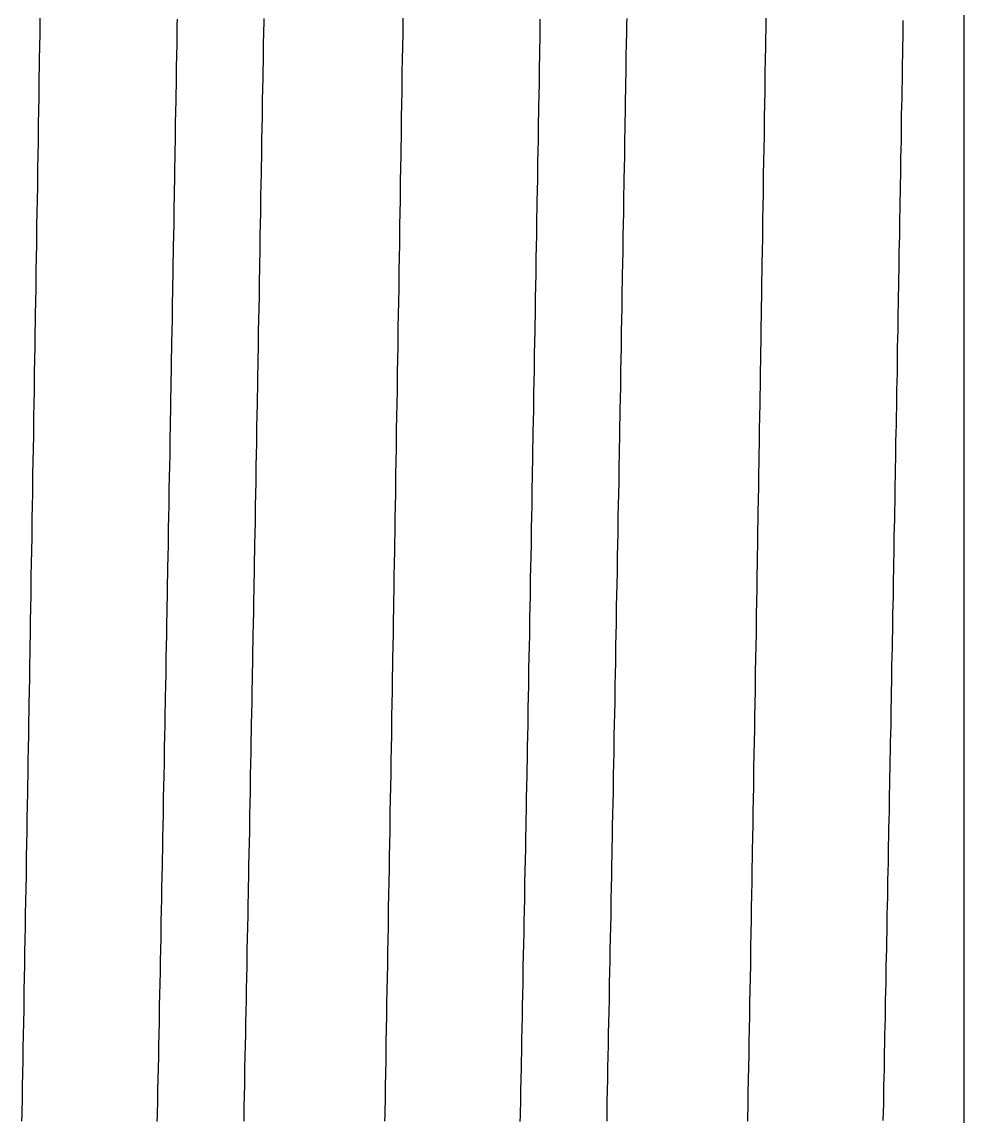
# Model space of a CAD drawing. Header units: millimetres. Extents: x 0 to 3800, y -67 to 2530.
# Drawn here: x 2294.597 to 2298.594, y 883.517 to 888.16 of the extents above; entities that cross this region are included whole.
import ezdxf

# ---------------------------------------------------------------- set-up
doc = ezdxf.new("R2010")
doc.units = ezdxf.units.MM
doc.layers.add('내부선 및 부속', color=4, linetype='Continuous')

msp = doc.modelspace()

# ---------------------------------------------------------------- linework, layer by layer
at = {"layer": '내부선 및 부속', "linetype": 'Continuous'}
msp.add_line((2298.5944, 874.4582), (2298.5944, 911.1466), dxfattribs=at)
at = {"layer": '내부선 및 부속', "linetype": 'Continuous', "flags": 128}
for points in [[(2294.5969, 883.4957), (2294.5979, 883.5227), (2294.5979, 883.5497), (2294.5989, 883.5767), (2294.5989, 883.6037), (2294.5999, 883.6307), (2294.5999, 883.6577), (2294.6009, 883.6847), (2294.6009, 883.7117), (2294.6019, 883.7387), (2294.6019, 883.7657), (2294.6029, 883.7927), (2294.6029, 883.8197), (2294.6039, 883.8467), (2294.6039, 883.8737), (2294.6049, 883.9007), (2294.6049, 883.9277), (2294.6059, 883.9547), (2294.6059, 883.9817), (2294.6069, 884.0097), (2294.6069, 884.0367), (2294.6069, 884.0637), (2294.6079, 884.0907), (2294.6079, 884.1177), (2294.6089, 884.1447), (2294.6089, 884.1717), (2294.6099, 884.1987), (2294.6099, 884.2257), (2294.6109, 884.2527), (2294.6109, 884.2797), (2294.6119, 884.3067), (2294.6119, 884.3337), (2294.6129, 884.3607), (2294.6129, 884.3877), (2294.6139, 884.4147), (2294.6139, 884.4417), (2294.6149, 884.4687), (2294.6149, 884.4967), (2294.6149, 884.4967), (2294.6159, 884.5237), (2294.6159, 884.5507), (2294.6159, 884.5777), (2294.6169, 884.6047), (2294.6169, 884.6317), (2294.6179, 884.6587), (2294.6179, 884.6857), (2294.6189, 884.7127), (2294.6189, 884.7397), (2294.6199, 884.7667), (2294.6199, 884.7937), (2294.6209, 884.8207), (2294.6209, 884.8477), (2294.6219, 884.8747), (2294.6219, 884.9017), (2294.6219, 884.9287), (2294.6229, 884.9557), (2294.6229, 884.9837), (2294.6239, 885.0107), (2294.6239, 885.0377), (2294.6249, 885.0647), (2294.6249, 885.0917), (2294.6259, 885.1187), (2294.6259, 885.1457), (2294.6269, 885.1727), (2294.6269, 885.1997), (2294.6279, 885.2267), (2294.6279, 885.2537), (2294.6279, 885.2807), (2294.6289, 885.3077), (2294.6289, 885.3347), (2294.6299, 885.3617), (2294.6299, 885.3887), (2294.6309, 885.4157), (2294.6309, 885.4427), (2294.6319, 885.4707), (2294.6319, 885.4977), (2294.6319, 885.5247), (2294.6329, 885.5517), (2294.6329, 885.5787), (2294.6339, 885.6057), (2294.6339, 885.6327), (2294.6349, 885.6597), (2294.6349, 885.6867), (2294.6359, 885.7137), (2294.6359, 885.7407), (2294.6369, 885.7677), (2294.6369, 885.7947), (2294.6369, 885.8217), (2294.6379, 885.8487), (2294.6379, 885.8757), (2294.6389, 885.9027), (2294.6389, 885.9297), (2294.6399, 885.9577), (2294.6399, 885.9847), (2294.6409, 886.0117), (2294.6409, 886.0387), (2294.6409, 886.0657), (2294.6419, 886.0927), (2294.6419, 886.1197), (2294.6429, 886.1467), (2294.6429, 886.1737), (2294.6439, 886.2007), (2294.6439, 886.2277), (2294.6439, 886.2547), (2294.6449, 886.2817), (2294.6449, 886.3087), (2294.6459, 886.3357), (2294.6459, 886.3627), (2294.6469, 886.3897), (2294.6469, 886.4167), (2294.6479, 886.4447), (2294.6479, 886.4717), (2294.6479, 886.4987), (2294.6489, 886.5257), (2294.6489, 886.5527), (2294.6499, 886.5797), (2294.6499, 886.6067), (2294.6509, 886.6337), (2294.6509, 886.6607), (2294.6509, 886.6877), (2294.6519, 886.7147), (2294.6519, 886.7417), (2294.6529, 886.7687), (2294.6529, 886.7957), (2294.6539, 886.8227), (2294.6539, 886.8497), (2294.6549, 886.8767), (2294.6549, 886.9037), (2294.6549, 886.9317), (2294.6559, 886.9587), (2294.6559, 886.9857), (2294.6569, 887.0127), (2294.6569, 887.0397), (2294.6579, 887.0667), (2294.6579, 887.0937), (2294.6579, 887.1207), (2294.6589, 887.1477), (2294.6589, 887.1747), (2294.6599, 887.2017), (2294.6599, 887.2017), (2294.6599, 887.2287), (2294.6609, 887.2557), (2294.6609, 887.2827), (2294.6609, 887.3097), (2294.6619, 887.3367), (2294.6619, 887.3637), (2294.6629, 887.3907), (2294.6629, 887.4187), (2294.6639, 887.4457), (2294.6639, 887.4727), (2294.6639, 887.4997), (2294.6649, 887.5267), (2294.6649, 887.5537), (2294.6659, 887.5807), (2294.6659, 887.6077), (2294.6669, 887.6347), (2294.6669, 887.6617), (2294.6669, 887.6887), (2294.6679, 887.7157), (2294.6679, 887.7427), (2294.6689, 887.7697), (2294.6689, 887.7967), (2294.6699, 887.8237), (2294.6699, 887.8507), (2294.6699, 887.8777), (2294.6709, 887.9057), (2294.6709, 887.9327), (2294.6719, 887.9597), (2294.6719, 887.9867), (2294.6719, 888.0137), (2294.6729, 888.0407), (2294.6729, 888.0677), (2294.6739, 888.0947), (2294.6739, 888.1217), (2294.6749, 888.1487), (2294.6749, 888.1757)], [(2295.2559, 888.1717), (2295.2549, 888.1477), (2295.2549, 888.1247), (2295.2539, 888.1007), (2295.2539, 888.0767), (2295.2539, 888.0527), (2295.2529, 888.0287), (2295.2529, 888.0047), (2295.2519, 887.9807), (2295.2519, 887.9577), (2295.2519, 887.9337), (2295.2509, 887.9097), (2295.2509, 887.8857), (2295.2499, 887.8617), (2295.2499, 887.8377), (2295.2499, 887.8137), (2295.2489, 887.7907), (2295.2489, 887.7667), (2295.2479, 887.7427), (2295.2479, 887.7187), (2295.2479, 887.6947), (2295.2469, 887.6707), (2295.2469, 887.6467), (2295.2459, 887.6227), (2295.2459, 887.5997), (2295.2459, 887.5757), (2295.2449, 887.5517), (2295.2449, 887.5277), (2295.2439, 887.5037), (2295.2439, 887.4797), (2295.2429, 887.4557), (2295.2429, 887.4327), (2295.2429, 887.4087), (2295.2419, 887.3847), (2295.2419, 887.3607), (2295.2409, 887.3367), (2295.2409, 887.3127), (2295.2409, 887.2887), (2295.2399, 887.2647), (2295.2399, 887.2417), (2295.2389, 887.2177), (2295.2389, 887.1937), (2295.2389, 887.1697), (2295.2379, 887.1457), (2295.2379, 887.1217), (2295.2369, 887.0977), (2295.2369, 887.0747), (2295.2359, 887.0507), (2295.2359, 887.0267), (2295.2359, 887.0027), (2295.2349, 886.9787), (2295.2349, 886.9547), (2295.2339, 886.9307), (2295.2339, 886.9077), (2295.2339, 886.8837), (2295.2329, 886.8597), (2295.2329, 886.8357), (2295.2319, 886.8117), (2295.2319, 886.7877), (2295.2319, 886.7637), (2295.2309, 886.7397), (2295.2309, 886.7167), (2295.2299, 886.6927), (2295.2299, 886.6687), (2295.2289, 886.6447), (2295.2289, 886.6207), (2295.2289, 886.5967), (2295.2289, 886.5967), (2295.2279, 886.5727), (2295.2279, 886.5497), (2295.2269, 886.5257), (2295.2269, 886.5017), (2295.2259, 886.4777), (2295.2259, 886.4537), (2295.2259, 886.4297), (2295.2249, 886.4057), (2295.2249, 886.3827), (2295.2239, 886.3587), (2295.2239, 886.3347), (2295.2239, 886.3107), (2295.2229, 886.2867), (2295.2229, 886.2627), (2295.2219, 886.2387), (2295.2219, 886.2147), (2295.2209, 886.1917), (2295.2209, 886.1677), (2295.2209, 886.1437), (2295.2199, 886.1197), (2295.2199, 886.0957), (2295.2189, 886.0717), (2295.2189, 886.0477), (2295.2179, 886.0247), (2295.2179, 886.0007), (2295.2179, 885.9767), (2295.2169, 885.9527), (2295.2169, 885.9287), (2295.2159, 885.9047), (2295.2159, 885.8807), (2295.2149, 885.8567), (2295.2149, 885.8337), (2295.2149, 885.8097), (2295.2139, 885.7857), (2295.2139, 885.7617), (2295.2129, 885.7377), (2295.2129, 885.7137), (2295.2119, 885.6897), (2295.2119, 885.6667), (2295.2119, 885.6427), (2295.2109, 885.6187), (2295.2109, 885.5947), (2295.2099, 885.5707), (2295.2099, 885.5467), (2295.2089, 885.5227), (2295.2089, 885.4997), (2295.2079, 885.4757), (2295.2079, 885.4517), (2295.2079, 885.4277), (2295.2069, 885.4037), (2295.2069, 885.3797), (2295.2059, 885.3557), (2295.2059, 885.3317), (2295.2049, 885.3087), (2295.2049, 885.2847), (2295.2049, 885.2607), (2295.2039, 885.2367), (2295.2039, 885.2127), (2295.2029, 885.1887), (2295.2029, 885.1647), (2295.2019, 885.1417), (2295.2019, 885.1177), (2295.2009, 885.0937), (2295.2009, 885.0697), (2295.2009, 885.0457), (2295.1999, 885.0217), (2295.1999, 884.9977), (2295.1989, 884.9747), (2295.1989, 884.9507), (2295.1979, 884.9267), (2295.1979, 884.9027), (2295.1969, 884.8787), (2295.1969, 884.8547), (2295.1959, 884.8307), (2295.1959, 884.8067), (2295.1959, 884.7837), (2295.1949, 884.7597), (2295.1949, 884.7357), (2295.1939, 884.7117), (2295.1939, 884.6877), (2295.1929, 884.6637), (2295.1929, 884.6397), (2295.1919, 884.6167), (2295.1919, 884.5927), (2295.1919, 884.5687), (2295.1909, 884.5447), (2295.1909, 884.5207), (2295.1899, 884.4967), (2295.1899, 884.4727), (2295.1889, 884.4497), (2295.1889, 884.4257), (2295.1879, 884.4017), (2295.1879, 884.3777), (2295.1869, 884.3537), (2295.1869, 884.3297), (2295.1859, 884.3057), (2295.1859, 884.2817), (2295.1859, 884.2587), (2295.1849, 884.2347), (2295.1849, 884.2107), (2295.1849, 884.2107), (2295.1839, 884.1867), (2295.1839, 884.1627), (2295.1829, 884.1387), (2295.1829, 884.1147), (2295.1819, 884.0917), (2295.1819, 884.0677), (2295.1809, 884.0437), (2295.1809, 884.0197), (2295.1799, 883.9957), (2295.1799, 883.9717), (2295.1789, 883.9477), (2295.1789, 883.9247), (2295.1789, 883.9007), (2295.1779, 883.8767), (2295.1779, 883.8527), (2295.1769, 883.8287), (2295.1769, 883.8047), (2295.1759, 883.7807), (2295.1759, 883.7567), (2295.1749, 883.7337), (2295.1749, 883.7097), (2295.1739, 883.6857), (2295.1739, 883.6617), (2295.1729, 883.6377), (2295.1729, 883.6137), (2295.1719, 883.5897), (2295.1719, 883.5667), (2295.1709, 883.5427), (2295.1709, 883.5187), (2295.1699, 883.4947)], [(2295.6229, 888.1737), (2295.6229, 888.1497), (2295.6219, 888.1257), (2295.6219, 888.1017), (2295.6209, 888.0777), (2295.6209, 888.0537), (2295.6209, 888.0297), (2295.6199, 888.0067), (2295.6199, 887.9827), (2295.6189, 887.9587), (2295.6189, 887.9347), (2295.6189, 887.9107), (2295.6179, 887.8867), (2295.6179, 887.8627), (2295.6169, 887.8397), (2295.6169, 887.8157), (2295.6159, 887.7917), (2295.6159, 887.7677), (2295.6159, 887.7437), (2295.6149, 887.7197), (2295.6149, 887.6957), (2295.6139, 887.6717), (2295.6139, 887.6487), (2295.6139, 887.6247), (2295.6129, 887.6007), (2295.6129, 887.5767), (2295.6119, 887.5527), (2295.6119, 887.5287), (2295.6119, 887.5047), (2295.6109, 887.4817), (2295.6109, 887.4577), (2295.6099, 887.4337), (2295.6099, 887.4097), (2295.6099, 887.3857), (2295.6089, 887.3617), (2295.6089, 887.3377), (2295.6079, 887.3137), (2295.6079, 887.2907), (2295.6069, 887.2667), (2295.6069, 887.2427), (2295.6069, 887.2187), (2295.6059, 887.1947), (2295.6059, 887.1707), (2295.6049, 887.1467), (2295.6049, 887.1237), (2295.6049, 887.0997), (2295.6039, 887.0757), (2295.6039, 887.0517), (2295.6029, 887.0277), (2295.6029, 887.0037), (2295.6029, 886.9797), (2295.6019, 886.9567), (2295.6019, 886.9327), (2295.6009, 886.9087), (2295.6009, 886.8847), (2295.5999, 886.8607), (2295.5999, 886.8367), (2295.5999, 886.8127), (2295.5989, 886.7887), (2295.5989, 886.7657), (2295.5979, 886.7417), (2295.5979, 886.7177), (2295.5979, 886.6937), (2295.5969, 886.6697), (2295.5969, 886.6457), (2295.5959, 886.6217), (2295.5959, 886.5987), (2295.5949, 886.5747), (2295.5949, 886.5747), (2295.5949, 886.5507), (2295.5949, 886.5267), (2295.5939, 886.5027), (2295.5939, 886.4787), (2295.5929, 886.4547), (2295.5929, 886.4317), (2295.5919, 886.4077), (2295.5919, 886.3837), (2295.5919, 886.3597), (2295.5909, 886.3357), (2295.5909, 886.3117), (2295.5899, 886.2877), (2295.5899, 886.2637), (2295.5899, 886.2407), (2295.5889, 886.2167), (2295.5889, 886.1927), (2295.5879, 886.1687), (2295.5879, 886.1447), (2295.5869, 886.1207), (2295.5869, 886.0967), (2295.5869, 886.0737), (2295.5859, 886.0497), (2295.5859, 886.0257), (2295.5849, 886.0017), (2295.5849, 885.9777), (2295.5839, 885.9537), (2295.5839, 885.9297), (2295.5839, 885.9067), (2295.5829, 885.8827), (2295.5829, 885.8587), (2295.5819, 885.8347), (2295.5819, 885.8107), (2295.5809, 885.7867), (2295.5809, 885.7627), (2295.5809, 885.7387), (2295.5799, 885.7157), (2295.5799, 885.6917), (2295.5789, 885.6677), (2295.5789, 885.6437), (2295.5779, 885.6197), (2295.5779, 885.5957), (2295.5769, 885.5717), (2295.5769, 885.5487), (2295.5769, 885.5247), (2295.5759, 885.5007), (2295.5759, 885.4767), (2295.5749, 885.4527), (2295.5749, 885.4287), (2295.5739, 885.4047), (2295.5739, 885.3807), (2295.5739, 885.3577), (2295.5729, 885.3337), (2295.5729, 885.3097), (2295.5719, 885.2857), (2295.5719, 885.2617), (2295.5709, 885.2377), (2295.5709, 885.2137), (2295.5699, 885.1907), (2295.5699, 885.1667), (2295.5699, 885.1427), (2295.5689, 885.1187), (2295.5689, 885.0947), (2295.5679, 885.0707), (2295.5679, 885.0467), (2295.5669, 885.0237), (2295.5669, 884.9997), (2295.5659, 884.9757), (2295.5659, 884.9517), (2295.5659, 884.9277), (2295.5649, 884.9037), (2295.5649, 884.8797), (2295.5639, 884.8557), (2295.5639, 884.8327), (2295.5629, 884.8087), (2295.5629, 884.7847), (2295.5619, 884.7607), (2295.5619, 884.7367), (2295.5619, 884.7127), (2295.5609, 884.6887), (2295.5609, 884.6657), (2295.5599, 884.6417), (2295.5599, 884.6177), (2295.5589, 884.5937), (2295.5589, 884.5697), (2295.5579, 884.5457), (2295.5579, 884.5217), (2295.5569, 884.4987), (2295.5569, 884.4747), (2295.5569, 884.4507), (2295.5559, 884.4267), (2295.5559, 884.4027), (2295.5549, 884.3787), (2295.5549, 884.3547), (2295.5539, 884.3307), (2295.5539, 884.3077), (2295.5529, 884.2837), (2295.5529, 884.2597), (2295.5519, 884.2357), (2295.5519, 884.2117), (2295.5509, 884.1877), (2295.5509, 884.1877), (2295.5509, 884.1637), (2295.5509, 884.1407), (2295.5499, 884.1167), (2295.5499, 884.0927), (2295.5489, 884.0687), (2295.5489, 884.0447), (2295.5479, 884.0207), (2295.5479, 883.9967), (2295.5469, 883.9737), (2295.5469, 883.9497), (2295.5459, 883.9257), (2295.5459, 883.9017), (2295.5449, 883.8777), (2295.5449, 883.8537), (2295.5439, 883.8297), (2295.5439, 883.8057), (2295.5429, 883.7827), (2295.5429, 883.7587), (2295.5419, 883.7347), (2295.5419, 883.7107), (2295.5419, 883.6867), (2295.5409, 883.6627), (2295.5409, 883.6387), (2295.5399, 883.6157), (2295.5399, 883.5917), (2295.5389, 883.5677), (2295.5389, 883.5437), (2295.5379, 883.5197), (2295.5379, 883.4957)], [(2296.1369, 883.4957), (2296.1379, 883.5227), (2296.1379, 883.5497), (2296.1389, 883.5767), (2296.1389, 883.6037), (2296.1399, 883.6307), (2296.1399, 883.6577), (2296.1409, 883.6847), (2296.1409, 883.7117), (2296.1419, 883.7387), (2296.1419, 883.7657), (2296.1429, 883.7927), (2296.1429, 883.8197), (2296.1429, 883.8467), (2296.1439, 883.8737), (2296.1439, 883.9007), (2296.1449, 883.9277), (2296.1449, 883.9547), (2296.1459, 883.9827), (2296.1459, 884.0097), (2296.1469, 884.0367), (2296.1469, 884.0637), (2296.1479, 884.0907), (2296.1479, 884.1177), (2296.1489, 884.1447), (2296.1489, 884.1717), (2296.1499, 884.1987), (2296.1499, 884.2257), (2296.1509, 884.2527), (2296.1509, 884.2797), (2296.1519, 884.3067), (2296.1519, 884.3337), (2296.1529, 884.3607), (2296.1529, 884.3877), (2296.1529, 884.4147), (2296.1539, 884.4417), (2296.1539, 884.4687), (2296.1549, 884.4967), (2296.1549, 884.4967), (2296.1549, 884.5237), (2296.1559, 884.5507), (2296.1559, 884.5777), (2296.1569, 884.6047), (2296.1569, 884.6317), (2296.1579, 884.6587), (2296.1579, 884.6857), (2296.1589, 884.7127), (2296.1589, 884.7397), (2296.1599, 884.7667), (2296.1599, 884.7937), (2296.1599, 884.8207), (2296.1609, 884.8477), (2296.1609, 884.8747), (2296.1619, 884.9017), (2296.1619, 884.9287), (2296.1629, 884.9557), (2296.1629, 884.9837), (2296.1639, 885.0107), (2296.1639, 885.0377), (2296.1649, 885.0647), (2296.1649, 885.0917), (2296.1659, 885.1187), (2296.1659, 885.1457), (2296.1659, 885.1727), (2296.1669, 885.1997), (2296.1669, 885.2267), (2296.1679, 885.2537), (2296.1679, 885.2807), (2296.1689, 885.3077), (2296.1689, 885.3347), (2296.1699, 885.3617), (2296.1699, 885.3887), (2296.1709, 885.4157), (2296.1709, 885.4427), (2296.1709, 885.4707), (2296.1719, 885.4977), (2296.1719, 885.5247), (2296.1729, 885.5517), (2296.1729, 885.5787), (2296.1739, 885.6057), (2296.1739, 885.6327), (2296.1749, 885.6597), (2296.1749, 885.6867), (2296.1749, 885.7137), (2296.1759, 885.7407), (2296.1759, 885.7677), (2296.1769, 885.7947), (2296.1769, 885.8217), (2296.1779, 885.8487), (2296.1779, 885.8757), (2296.1789, 885.9027), (2296.1789, 885.9297), (2296.1789, 885.9577), (2296.1799, 885.9847), (2296.1799, 886.0117), (2296.1809, 886.0387), (2296.1809, 886.0657), (2296.1819, 886.0927), (2296.1819, 886.1197), (2296.1829, 886.1467), (2296.1829, 886.1737), (2296.1829, 886.2007), (2296.1839, 886.2277), (2296.1839, 886.2547), (2296.1849, 886.2817), (2296.1849, 886.3087), (2296.1859, 886.3357), (2296.1859, 886.3627), (2296.1869, 886.3897), (2296.1869, 886.4167), (2296.1869, 886.4447), (2296.1879, 886.4717), (2296.1879, 886.4987), (2296.1889, 886.5257), (2296.1889, 886.5527), (2296.1899, 886.5797), (2296.1899, 886.6067), (2296.1899, 886.6337), (2296.1909, 886.6607), (2296.1909, 886.6877), (2296.1919, 886.7147), (2296.1919, 886.7417), (2296.1929, 886.7687), (2296.1929, 886.7957), (2296.1929, 886.8227), (2296.1939, 886.8497), (2296.1939, 886.8767), (2296.1949, 886.9037), (2296.1949, 886.9317), (2296.1959, 886.9587), (2296.1959, 886.9857), (2296.1969, 887.0127), (2296.1969, 887.0397), (2296.1969, 887.0667), (2296.1979, 887.0937), (2296.1979, 887.1207), (2296.1989, 887.1477), (2296.1989, 887.1747), (2296.1999, 887.2017), (2296.1999, 887.2017), (2296.1999, 887.2287), (2296.1999, 887.2557), (2296.2009, 887.2827), (2296.2009, 887.3097), (2296.2019, 887.3367), (2296.2019, 887.3637), (2296.2029, 887.3907), (2296.2029, 887.4187), (2296.2029, 887.4457), (2296.2039, 887.4727), (2296.2039, 887.4997), (2296.2049, 887.5267), (2296.2049, 887.5537), (2296.2059, 887.5807), (2296.2059, 887.6077), (2296.2059, 887.6347), (2296.2069, 887.6617), (2296.2069, 887.6887), (2296.2079, 887.7157), (2296.2079, 887.7427), (2296.2079, 887.7697), (2296.2089, 887.7967), (2296.2089, 887.8237), (2296.2099, 887.8507), (2296.2099, 887.8777), (2296.2109, 887.9057), (2296.2109, 887.9327), (2296.2109, 887.9597), (2296.2119, 887.9867), (2296.2119, 888.0137), (2296.2129, 888.0407), (2296.2129, 888.0677), (2296.2139, 888.0947), (2296.2139, 888.1217), (2296.2139, 888.1487), (2296.2149, 888.1757)], [(2296.7949, 888.1717), (2296.7949, 888.1477), (2296.7949, 888.1247), (2296.7939, 888.1007), (2296.7939, 888.0767), (2296.7929, 888.0527), (2296.7929, 888.0287), (2296.7929, 888.0047), (2296.7919, 887.9807), (2296.7919, 887.9577), (2296.7909, 887.9337), (2296.7909, 887.9097), (2296.7909, 887.8857), (2296.7899, 887.8617), (2296.7899, 887.8377), (2296.7889, 887.8137), (2296.7889, 887.7907), (2296.7889, 887.7667), (2296.7879, 887.7427), (2296.7879, 887.7187), (2296.7869, 887.6947), (2296.7869, 887.6707), (2296.7869, 887.6467), (2296.7859, 887.6227), (2296.7859, 887.5997), (2296.7849, 887.5757), (2296.7849, 887.5517), (2296.7849, 887.5277), (2296.7839, 887.5037), (2296.7839, 887.4797), (2296.7829, 887.4557), (2296.7829, 887.4327), (2296.7819, 887.4087), (2296.7819, 887.3847), (2296.7819, 887.3607), (2296.7809, 887.3367), (2296.7809, 887.3127), (2296.7799, 887.2887), (2296.7799, 887.2647), (2296.7799, 887.2417), (2296.7789, 887.2177), (2296.7789, 887.1937), (2296.7779, 887.1697), (2296.7779, 887.1457), (2296.7779, 887.1217), (2296.7769, 887.0977), (2296.7769, 887.0747), (2296.7759, 887.0507), (2296.7759, 887.0267), (2296.7749, 887.0027), (2296.7749, 886.9787), (2296.7749, 886.9547), (2296.7739, 886.9307), (2296.7739, 886.9077), (2296.7729, 886.8837), (2296.7729, 886.8597), (2296.7729, 886.8357), (2296.7719, 886.8117), (2296.7719, 886.7877), (2296.7709, 886.7637), (2296.7709, 886.7397), (2296.7699, 886.7167), (2296.7699, 886.6927), (2296.7699, 886.6687), (2296.7689, 886.6447), (2296.7689, 886.6207), (2296.7679, 886.5967), (2296.7679, 886.5967), (2296.7679, 886.5727), (2296.7679, 886.5497), (2296.7669, 886.5257), (2296.7669, 886.5017), (2296.7659, 886.4777), (2296.7659, 886.4537), (2296.7649, 886.4297), (2296.7649, 886.4057), (2296.7649, 886.3827), (2296.7639, 886.3587), (2296.7639, 886.3347), (2296.7629, 886.3107), (2296.7629, 886.2867), (2296.7619, 886.2627), (2296.7619, 886.2387), (2296.7619, 886.2147), (2296.7609, 886.1917), (2296.7609, 886.1677), (2296.7599, 886.1437), (2296.7599, 886.1197), (2296.7599, 886.0957), (2296.7589, 886.0717), (2296.7589, 886.0477), (2296.7579, 886.0247), (2296.7579, 886.0007), (2296.7569, 885.9767), (2296.7569, 885.9527), (2296.7569, 885.9287), (2296.7559, 885.9047), (2296.7559, 885.8807), (2296.7549, 885.8567), (2296.7549, 885.8337), (2296.7539, 885.8097), (2296.7539, 885.7857), (2296.7529, 885.7617), (2296.7529, 885.7377), (2296.7529, 885.7137), (2296.7519, 885.6897), (2296.7519, 885.6667), (2296.7509, 885.6427), (2296.7509, 885.6187), (2296.7499, 885.5947), (2296.7499, 885.5707), (2296.7499, 885.5467), (2296.7489, 885.5227), (2296.7489, 885.4997), (2296.7479, 885.4757), (2296.7479, 885.4517), (2296.7469, 885.4277), (2296.7469, 885.4037), (2296.7469, 885.3797), (2296.7459, 885.3557), (2296.7459, 885.3317), (2296.7449, 885.3087), (2296.7449, 885.2847), (2296.7439, 885.2607), (2296.7439, 885.2367), (2296.7429, 885.2127), (2296.7429, 885.1887), (2296.7429, 885.1647), (2296.7419, 885.1417), (2296.7419, 885.1177), (2296.7409, 885.0937), (2296.7409, 885.0697), (2296.7399, 885.0457), (2296.7399, 885.0217), (2296.7389, 884.9977), (2296.7389, 884.9747), (2296.7389, 884.9507), (2296.7379, 884.9267), (2296.7379, 884.9027), (2296.7369, 884.8787), (2296.7369, 884.8547), (2296.7359, 884.8307), (2296.7359, 884.8067), (2296.7349, 884.7837), (2296.7349, 884.7597), (2296.7349, 884.7357), (2296.7339, 884.7117), (2296.7339, 884.6877), (2296.7329, 884.6637), (2296.7329, 884.6397), (2296.7319, 884.6167), (2296.7319, 884.5927), (2296.7309, 884.5687), (2296.7309, 884.5447), (2296.7299, 884.5207), (2296.7299, 884.4967), (2296.7289, 884.4727), (2296.7289, 884.4497), (2296.7289, 884.4257), (2296.7279, 884.4017), (2296.7279, 884.3777), (2296.7269, 884.3537), (2296.7269, 884.3297), (2296.7259, 884.3057), (2296.7259, 884.2817), (2296.7249, 884.2587), (2296.7249, 884.2347), (2296.7239, 884.2107), (2296.7239, 884.2107), (2296.7239, 884.1867), (2296.7229, 884.1627), (2296.7229, 884.1387), (2296.7229, 884.1147), (2296.7219, 884.0917), (2296.7219, 884.0677), (2296.7209, 884.0437), (2296.7209, 884.0197), (2296.7199, 883.9957), (2296.7199, 883.9717), (2296.7189, 883.9477), (2296.7189, 883.9247), (2296.7179, 883.9007), (2296.7179, 883.8767), (2296.7169, 883.8527), (2296.7169, 883.8287), (2296.7159, 883.8047), (2296.7159, 883.7807), (2296.7149, 883.7567), (2296.7149, 883.7337), (2296.7149, 883.7097), (2296.7139, 883.6857), (2296.7139, 883.6617), (2296.7129, 883.6377), (2296.7129, 883.6137), (2296.7119, 883.5897), (2296.7119, 883.5667), (2296.7109, 883.5427), (2296.7109, 883.5187), (2296.7099, 883.4947)], [(2297.1629, 888.1737), (2297.1619, 888.1497), (2297.1619, 888.1257), (2297.1619, 888.1017), (2297.1609, 888.0777), (2297.1609, 888.0537), (2297.1599, 888.0297), (2297.1599, 888.0067), (2297.1599, 887.9827), (2297.1589, 887.9587), (2297.1589, 887.9347), (2297.1579, 887.9107), (2297.1579, 887.8867), (2297.1579, 887.8627), (2297.1569, 887.8397), (2297.1569, 887.8157), (2297.1559, 887.7917), (2297.1559, 887.7677), (2297.1549, 887.7437), (2297.1549, 887.7197), (2297.1549, 887.6957), (2297.1539, 887.6717), (2297.1539, 887.6487), (2297.1529, 887.6247), (2297.1529, 887.6007), (2297.1529, 887.5767), (2297.1519, 887.5527), (2297.1519, 887.5287), (2297.1509, 887.5047), (2297.1509, 887.4817), (2297.1509, 887.4577), (2297.1499, 887.4337), (2297.1499, 887.4097), (2297.1489, 887.3857), (2297.1489, 887.3617), (2297.1489, 887.3377), (2297.1479, 887.3137), (2297.1479, 887.2907), (2297.1469, 887.2667), (2297.1469, 887.2427), (2297.1459, 887.2187), (2297.1459, 887.1947), (2297.1459, 887.1707), (2297.1449, 887.1467), (2297.1449, 887.1237), (2297.1439, 887.0997), (2297.1439, 887.0757), (2297.1439, 887.0517), (2297.1429, 887.0277), (2297.1429, 887.0037), (2297.1419, 886.9797), (2297.1419, 886.9567), (2297.1419, 886.9327), (2297.1409, 886.9087), (2297.1409, 886.8847), (2297.1399, 886.8607), (2297.1399, 886.8367), (2297.1389, 886.8127), (2297.1389, 886.7887), (2297.1389, 886.7657), (2297.1379, 886.7417), (2297.1379, 886.7177), (2297.1369, 886.6937), (2297.1369, 886.6697), (2297.1369, 886.6457), (2297.1359, 886.6217), (2297.1359, 886.5987), (2297.1349, 886.5747), (2297.1349, 886.5747), (2297.1349, 886.5507), (2297.1339, 886.5267), (2297.1339, 886.5027), (2297.1339, 886.4787), (2297.1329, 886.4547), (2297.1329, 886.4317), (2297.1319, 886.4077), (2297.1319, 886.3837), (2297.1309, 886.3597), (2297.1309, 886.3357), (2297.1309, 886.3117), (2297.1299, 886.2877), (2297.1299, 886.2637), (2297.1289, 886.2407), (2297.1289, 886.2167), (2297.1289, 886.1927), (2297.1279, 886.1687), (2297.1279, 886.1447), (2297.1269, 886.1207), (2297.1269, 886.0967), (2297.1259, 886.0737), (2297.1259, 886.0497), (2297.1259, 886.0257), (2297.1249, 886.0017), (2297.1249, 885.9777), (2297.1239, 885.9537), (2297.1239, 885.9297), (2297.1229, 885.9057), (2297.1229, 885.8827), (2297.1229, 885.8587), (2297.1219, 885.8347), (2297.1219, 885.8107), (2297.1209, 885.7867), (2297.1209, 885.7627), (2297.1199, 885.7387), (2297.1199, 885.7157), (2297.1189, 885.6917), (2297.1189, 885.6677), (2297.1189, 885.6437), (2297.1179, 885.6197), (2297.1179, 885.5957), (2297.1169, 885.5717), (2297.1169, 885.5487), (2297.1159, 885.5247), (2297.1159, 885.5007), (2297.1159, 885.4767), (2297.1149, 885.4527), (2297.1149, 885.4287), (2297.1139, 885.4047), (2297.1139, 885.3807), (2297.1129, 885.3577), (2297.1129, 885.3337), (2297.1129, 885.3097), (2297.1119, 885.2857), (2297.1119, 885.2617), (2297.1109, 885.2377), (2297.1109, 885.2137), (2297.1099, 885.1907), (2297.1099, 885.1667), (2297.1089, 885.1427), (2297.1089, 885.1187), (2297.1089, 885.0947), (2297.1079, 885.0707), (2297.1079, 885.0467), (2297.1069, 885.0237), (2297.1069, 884.9997), (2297.1059, 884.9757), (2297.1059, 884.9517), (2297.1049, 884.9277), (2297.1049, 884.9037), (2297.1049, 884.8797), (2297.1039, 884.8557), (2297.1039, 884.8327), (2297.1029, 884.8087), (2297.1029, 884.7847), (2297.1019, 884.7607), (2297.1019, 884.7367), (2297.1009, 884.7127), (2297.1009, 884.6887), (2297.0999, 884.6657), (2297.0999, 884.6417), (2297.0999, 884.6177), (2297.0989, 884.5937), (2297.0989, 884.5697), (2297.0979, 884.5457), (2297.0979, 884.5217), (2297.0969, 884.4987), (2297.0969, 884.4747), (2297.0959, 884.4507), (2297.0959, 884.4267), (2297.0949, 884.4027), (2297.0949, 884.3787), (2297.0949, 884.3547), (2297.0939, 884.3307), (2297.0939, 884.3077), (2297.0929, 884.2837), (2297.0929, 884.2597), (2297.0919, 884.2357), (2297.0919, 884.2117), (2297.0909, 884.1877), (2297.0909, 884.1877), (2297.0909, 884.1637), (2297.0899, 884.1407), (2297.0899, 884.1167), (2297.0889, 884.0927), (2297.0889, 884.0687), (2297.0879, 884.0447), (2297.0879, 884.0207), (2297.0879, 883.9967), (2297.0869, 883.9737), (2297.0869, 883.9497), (2297.0859, 883.9257), (2297.0859, 883.9017), (2297.0849, 883.8777), (2297.0849, 883.8537), (2297.0839, 883.8297), (2297.0839, 883.8057), (2297.0829, 883.7827), (2297.0829, 883.7587), (2297.0819, 883.7347), (2297.0819, 883.7107), (2297.0809, 883.6867), (2297.0809, 883.6627), (2297.0799, 883.6387), (2297.0799, 883.6157), (2297.0789, 883.5917), (2297.0789, 883.5677), (2297.0779, 883.5437), (2297.0779, 883.5197), (2297.0779, 883.4957)], [(2297.6769, 883.4957), (2297.6769, 883.5227), (2297.6779, 883.5497), (2297.6779, 883.5767), (2297.6789, 883.6037), (2297.6789, 883.6307), (2297.6799, 883.6577), (2297.6799, 883.6847), (2297.6809, 883.7117), (2297.6809, 883.7387), (2297.6819, 883.7657), (2297.6819, 883.7927), (2297.6829, 883.8197), (2297.6829, 883.8467), (2297.6839, 883.8737), (2297.6839, 883.9007), (2297.6849, 883.9277), (2297.6849, 883.9547), (2297.6859, 883.9827), (2297.6859, 884.0097), (2297.6869, 884.0367), (2297.6869, 884.0637), (2297.6879, 884.0907), (2297.6879, 884.1177), (2297.6889, 884.1447), (2297.6889, 884.1717), (2297.6899, 884.1987), (2297.6899, 884.2257), (2297.6899, 884.2527), (2297.6909, 884.2797), (2297.6909, 884.3067), (2297.6919, 884.3337), (2297.6919, 884.3607), (2297.6929, 884.3877), (2297.6929, 884.4147), (2297.6939, 884.4417), (2297.6939, 884.4687), (2297.6949, 884.4967), (2297.6949, 884.4967), (2297.6949, 884.5237), (2297.6959, 884.5507), (2297.6959, 884.5777), (2297.6969, 884.6047), (2297.6969, 884.6317), (2297.6969, 884.6587), (2297.6979, 884.6857), (2297.6979, 884.7127), (2297.6989, 884.7397), (2297.6989, 884.7667), (2297.6999, 884.7937), (2297.6999, 884.8207), (2297.7009, 884.8477), (2297.7009, 884.8747), (2297.7019, 884.9017), (2297.7019, 884.9287), (2297.7029, 884.9557), (2297.7029, 884.9837), (2297.7029, 885.0107), (2297.7039, 885.0377), (2297.7039, 885.0647), (2297.7049, 885.0917), (2297.7049, 885.1187), (2297.7059, 885.1457), (2297.7059, 885.1727), (2297.7069, 885.1997), (2297.7069, 885.2267), (2297.7079, 885.2537), (2297.7079, 885.2807), (2297.7089, 885.3077), (2297.7089, 885.3347), (2297.7089, 885.3617), (2297.7099, 885.3887), (2297.7099, 885.4157), (2297.7109, 885.4427), (2297.7109, 885.4707), (2297.7119, 885.4977), (2297.7119, 885.5247), (2297.7129, 885.5517), (2297.7129, 885.5787), (2297.7129, 885.6057), (2297.7139, 885.6327), (2297.7139, 885.6597), (2297.7149, 885.6867), (2297.7149, 885.7137), (2297.7159, 885.7407), (2297.7159, 885.7677), (2297.7169, 885.7947), (2297.7169, 885.8217), (2297.7179, 885.8487), (2297.7179, 885.8757), (2297.7179, 885.9027), (2297.7189, 885.9297), (2297.7189, 885.9577), (2297.7199, 885.9847), (2297.7199, 886.0117), (2297.7209, 886.0387), (2297.7209, 886.0657), (2297.7209, 886.0927), (2297.7219, 886.1197), (2297.7219, 886.1467), (2297.7229, 886.1737), (2297.7229, 886.2007), (2297.7239, 886.2277), (2297.7239, 886.2547), (2297.7249, 886.2817), (2297.7249, 886.3087), (2297.7249, 886.3357), (2297.7259, 886.3627), (2297.7259, 886.3897), (2297.7269, 886.4167), (2297.7269, 886.4447), (2297.7279, 886.4717), (2297.7279, 886.4987), (2297.7289, 886.5257), (2297.7289, 886.5527), (2297.7289, 886.5797), (2297.7299, 886.6067), (2297.7299, 886.6337), (2297.7309, 886.6607), (2297.7309, 886.6877), (2297.7319, 886.7147), (2297.7319, 886.7417), (2297.7319, 886.7687), (2297.7329, 886.7957), (2297.7329, 886.8227), (2297.7339, 886.8497), (2297.7339, 886.8767), (2297.7349, 886.9037), (2297.7349, 886.9317), (2297.7349, 886.9587), (2297.7359, 886.9857), (2297.7359, 887.0127), (2297.7369, 887.0397), (2297.7369, 887.0667), (2297.7379, 887.0937), (2297.7379, 887.1207), (2297.7379, 887.1477), (2297.7389, 887.1747), (2297.7389, 887.2017), (2297.7389, 887.2017), (2297.7399, 887.2287), (2297.7399, 887.2557), (2297.7409, 887.2827), (2297.7409, 887.3097), (2297.7409, 887.3367), (2297.7419, 887.3637), (2297.7419, 887.3907), (2297.7429, 887.4187), (2297.7429, 887.4457), (2297.7439, 887.4727), (2297.7439, 887.4997), (2297.7439, 887.5267), (2297.7449, 887.5537), (2297.7449, 887.5807), (2297.7459, 887.6077), (2297.7459, 887.6347), (2297.7469, 887.6617), (2297.7469, 887.6887), (2297.7469, 887.7157), (2297.7479, 887.7427), (2297.7479, 887.7697), (2297.7489, 887.7967), (2297.7489, 887.8237), (2297.7499, 887.8507), (2297.7499, 887.8777), (2297.7499, 887.9057), (2297.7509, 887.9327), (2297.7509, 887.9597), (2297.7519, 887.9867), (2297.7519, 888.0137), (2297.7529, 888.0407), (2297.7529, 888.0677), (2297.7529, 888.0947), (2297.7539, 888.1217), (2297.7539, 888.1487), (2297.7549, 888.1757)], [(2298.3349, 888.1657), (2298.3349, 888.1287), (2298.3339, 888.0927), (2298.3329, 888.0567), (2298.3329, 888.0197), (2298.3319, 887.9837), (2298.3319, 887.9467), (2298.3309, 887.9107), (2298.3299, 887.8737), (2298.3299, 887.8377), (2298.3289, 887.8007), (2298.3279, 887.7647), (2298.3279, 887.7277), (2298.3269, 887.6917), (2298.3269, 887.6547), (2298.3259, 887.6187), (2298.3249, 887.5817), (2298.3249, 887.5457), (2298.3239, 887.5087), (2298.3229, 887.4727), (2298.3229, 887.4367), (2298.3219, 887.3997), (2298.3219, 887.3637), (2298.3209, 887.3267), (2298.3199, 887.2907), (2298.3199, 887.2537), (2298.3189, 887.2177), (2298.3179, 887.1807), (2298.3179, 887.1447), (2298.3169, 887.1077), (2298.3159, 887.0717), (2298.3159, 887.0347), (2298.3149, 886.9987), (2298.3149, 886.9617), (2298.3139, 886.9257), (2298.3129, 886.8887), (2298.3129, 886.8527), (2298.3119, 886.8157), (2298.3109, 886.7797), (2298.3109, 886.7437), (2298.3099, 886.7067), (2298.3099, 886.6707), (2298.3089, 886.6337), (2298.3079, 886.5977), (2298.3079, 886.5607), (2298.3069, 886.5247), (2298.3059, 886.4877), (2298.3059, 886.4517), (2298.3049, 886.4147), (2298.3039, 886.3787), (2298.3039, 886.3417), (2298.3029, 886.3057), (2298.3019, 886.2687), (2298.3019, 886.2327), (2298.3009, 886.1957), (2298.2999, 886.1597), (2298.2999, 886.1237), (2298.2989, 886.0867), (2298.2989, 886.0507), (2298.2979, 886.0137), (2298.2969, 885.9777), (2298.2969, 885.9407), (2298.2959, 885.9047), (2298.2949, 885.8677), (2298.2949, 885.8317), (2298.2939, 885.7947), (2298.2929, 885.7587), (2298.2929, 885.7217), (2298.2919, 885.6857), (2298.2909, 885.6487), (2298.2909, 885.6127), (2298.2899, 885.5757), (2298.2889, 885.5397), (2298.2889, 885.5037), (2298.2879, 885.4667), (2298.2869, 885.4307), (2298.2869, 885.3937), (2298.2859, 885.3577), (2298.2849, 885.3207), (2298.2849, 885.2847), (2298.2839, 885.2477), (2298.2829, 885.2117), (2298.2829, 885.1747), (2298.2819, 885.1387), (2298.2809, 885.1017), (2298.2809, 885.0657), (2298.2799, 885.0287), (2298.2789, 884.9927), (2298.2779, 884.9557), (2298.2779, 884.9557), (2298.2779, 884.9197), (2298.2769, 884.8827), (2298.2759, 884.8467), (2298.2759, 884.8107), (2298.2749, 884.7737), (2298.2739, 884.7377), (2298.2739, 884.7007), (2298.2729, 884.6647), (2298.2719, 884.6277), (2298.2719, 884.5917), (2298.2709, 884.5547), (2298.2699, 884.5187), (2298.2689, 884.4817), (2298.2689, 884.4457), (2298.2679, 884.4087), (2298.2669, 884.3727), (2298.2669, 884.3357), (2298.2659, 884.2997), (2298.2649, 884.2627), (2298.2649, 884.2267), (2298.2639, 884.1907), (2298.2629, 884.1537), (2298.2619, 884.1177), (2298.2619, 884.0807), (2298.2609, 884.0447), (2298.2599, 884.0077), (2298.2599, 883.9717), (2298.2589, 883.9347), (2298.2579, 883.8987), (2298.2569, 883.8617), (2298.2569, 883.8257), (2298.2559, 883.7887), (2298.2549, 883.7527), (2298.2549, 883.7157), (2298.2539, 883.6797), (2298.2529, 883.6437), (2298.2519, 883.6067), (2298.2519, 883.5707), (2298.2509, 883.5337), (2298.2499, 883.4977)]]:
    msp.add_lwpolyline(points, dxfattribs=at)

doc.saveas('drawing.dxf')
